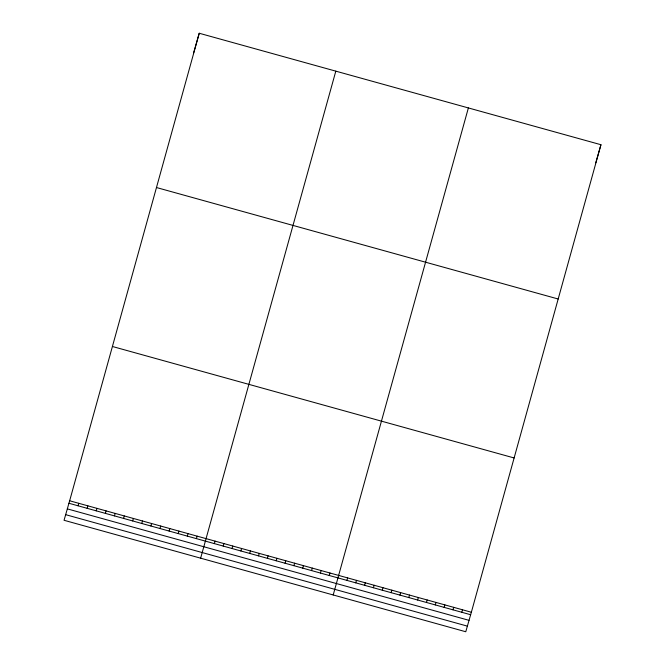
<?xml version="1.0" encoding="UTF-8"?>
<svg xmlns="http://www.w3.org/2000/svg" width="665" height="665" viewBox="0 0 665 665"><rect width="100%" height="100%" fill="white"/><g stroke="black" fill="none" stroke-linecap="round" stroke-linejoin="round"><path stroke-width="1" d="M69.65 500.778L199.234 33.25L600.944 144.721L471.36 612.241L465.766 631.75L64.056 520.279L69.65 500.778L471.36 612.241M335.817 71.147L200.639 558.184M468.376 107.93L333.207 594.967M193.64 52.759L199.234 33.25M78.046 505.791L78.761 503.305M87.148 508.318L87.863 505.832M96.259 510.845L96.965 508.359M105.361 513.372L106.076 510.886M114.463 515.89L115.178 513.413M123.574 518.417L124.289 515.932M132.676 520.944L133.391 518.459M141.786 523.471L142.493 520.986M150.889 525.998L151.603 523.513M159.991 528.525L160.706 526.04M169.101 531.052L169.808 528.567M178.203 533.579L178.918 531.094M187.314 536.106L188.02 533.621M196.416 538.633L197.131 536.148M214.354 543.613L215.069 541.127M223.199 546.065L223.906 543.579M232.035 548.517L232.75 546.032M240.871 550.969L241.586 548.484M249.707 553.421L250.422 550.936M258.544 555.874L259.259 553.388M267.38 558.326L268.095 555.84M276.224 560.778L276.931 558.292M285.061 563.23L285.775 560.745M293.897 565.682L294.612 563.197M302.733 568.134L303.448 565.649M311.569 570.587L312.284 568.101M320.405 573.039L321.12 570.553M329.25 575.491L329.956 573.006M346.922 580.395L347.637 577.91M355.758 582.848L356.473 580.362M364.595 585.3L365.309 582.814M373.431 587.752L374.146 585.267M382.275 590.204L382.982 587.719M391.111 592.656L391.826 590.171M399.948 595.109L400.663 592.623M408.784 597.561L409.499 595.075M417.62 600.013L418.335 597.527M426.456 602.465L427.171 599.98M435.301 604.917L436.007 602.432M444.137 607.369L444.852 604.884M452.973 609.822L453.688 607.336M461.809 612.274L462.524 609.788M595.749 162.817L600.944 144.721M156.475 187.53L558.176 299.001M112.41 346.49L514.12 457.961M68.944 503.264L470.645 614.726M67.331 508.875L469.041 620.345M65.669 514.668L467.379 626.131"/></g></svg>
